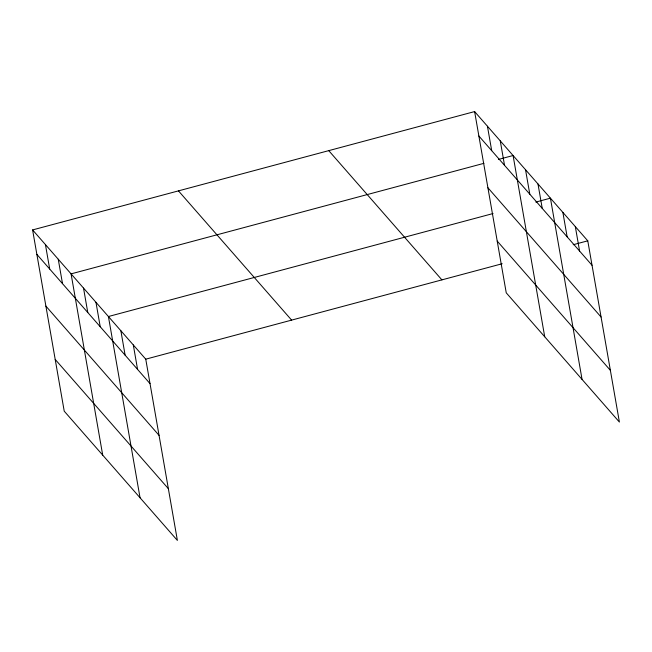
<?xml version="1.0" encoding="UTF-8"?>
<svg xmlns="http://www.w3.org/2000/svg" width="652" height="652" viewBox="0 0 652 652"><rect width="100%" height="100%" fill="white"/><g stroke="black" fill="none" stroke-linecap="round" stroke-linejoin="round"><path stroke-width="0.98" d="M32.6 229.928L145.755 359.17L177.385 540.418L64.23 411.176L32.6 229.928L474.615 111.582L587.77 240.824L619.4 422.072L506.245 292.829L474.615 111.582M483.914 163.334L71.076 273.873L102.706 455.12M498.495 159.43L513.083 155.526L544.722 336.774M493.051 213.538L108.411 316.522L140.05 497.769M535.838 202.079L550.427 198.175L582.057 379.423M145.755 359.17L502.195 263.734M573.181 244.728L587.77 240.824M478.878 136.023L592.032 265.266M487.908 187.768L601.062 317.011M497.215 241.085L610.37 370.328M328.747 150.636L441.901 279.879M178.461 190.873L291.615 320.116M36.862 254.37L150.017 383.612M45.893 306.114L159.055 435.357M55.2 359.431L168.355 488.674M575.317 226.611L579.587 251.044M562.872 212.389L567.142 236.831M537.981 183.962L542.244 208.395M525.528 169.74L529.799 194.182M500.263 140.881L504.526 165.315M487.435 126.227L491.706 150.669M133.31 344.957L137.572 369.391M120.865 330.735L125.127 355.177M95.966 302.3L100.229 326.742M83.521 288.086L87.784 312.528M58.248 259.227L62.511 283.661M45.428 244.573L49.691 269.015"/></g></svg>
